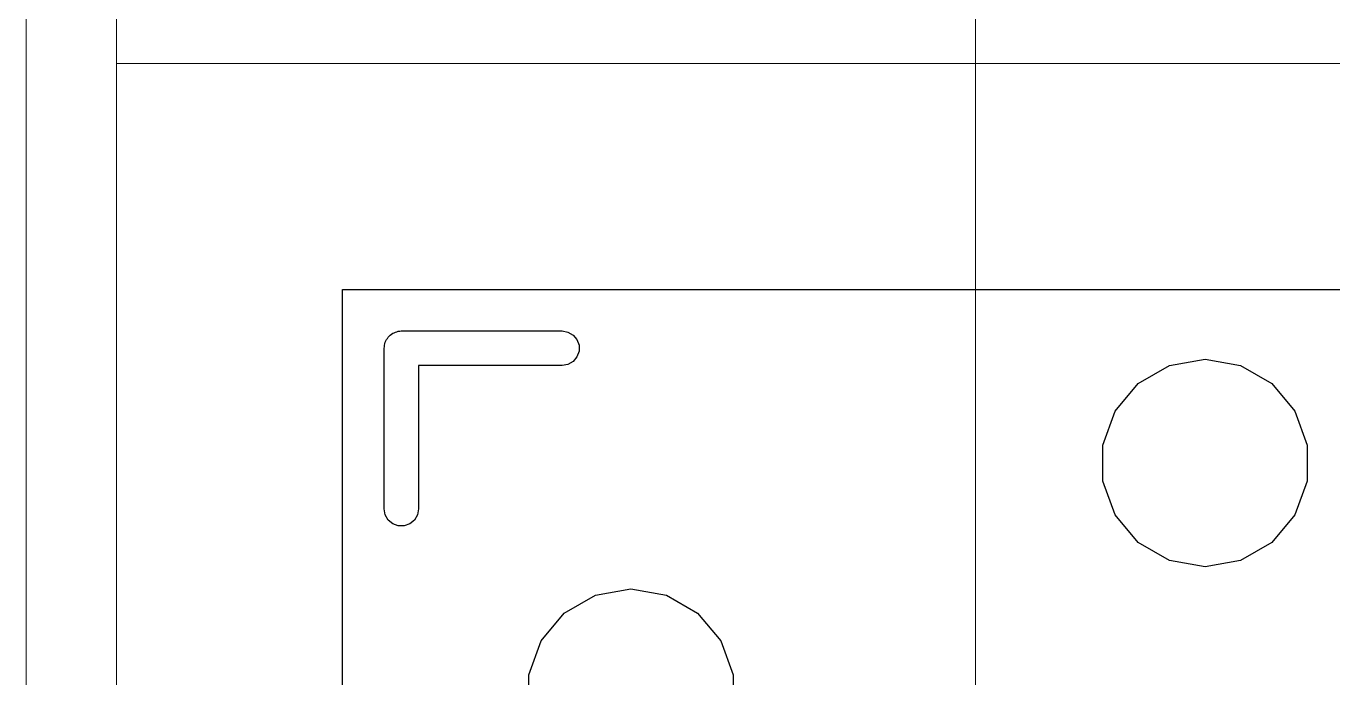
# Model space of a CAD drawing. Header units: millimetres. Extents: x 24 to 200, y 24 to 188.
# Drawn here: x 52.52 to 66.98, y 120.33 to 127.54 of the extents above; entities that cross this region are included whole.
import ezdxf

# ---------------------------------------------------------------- set-up
doc = ezdxf.new("R2010")
doc.units = ezdxf.units.MM
for name, color, linetype in [('3_SwitchPlate', 6, 'Continuous'), ('5_左天板', 1, 'Continuous'), ('6_右天板', 230, 'Continuous'), ('7_PCBサンプル', 7, 'Continuous')]:
    doc.layers.add(name, color=color, linetype=linetype)
doc.layers.add('補助線', color=4, linetype='Continuous', lineweight=5, transparency=0.5)

# ---------------------------------------------------------------- blocks, each defined once
blk = doc.blocks.new('hhskb2-F.SilkS')
at = {"layer": '7_PCBサンプル'}
for p, q in [((43.4681, -62.6013), (43.471, -62.5848)), ((43.471, -62.5848), (43.4793, -62.5704)), ((43.4793, -62.5704), (43.485, -62.5547)), ((43.485, -62.5547), (43.4957, -62.542)), ((43.4957, -62.542), (43.5041, -62.5275)), ((43.5041, -62.5275), (43.5168, -62.5168)), ((43.5168, -62.5168), (43.5275, -62.5041)), ((43.5275, -62.5041), (43.542, -62.4957)), ((43.542, -62.4957), (43.5547, -62.485)), ((43.5547, -62.485), (43.5704, -62.4793)), ((43.5704, -62.4793), (43.5848, -62.471)), ((43.5848, -62.471), (43.6013, -62.4681)), ((43.6013, -62.4681), (43.6169, -62.4624)), ((43.6169, -62.4624), (43.6336, -62.4624)), ((43.6336, -62.4624), (43.65, -62.4595)), ((43.65, -62.4595), (45.428, -62.4595)), ((45.428, -62.4595), (45.4932, -62.471)), ((45.4932, -62.471), (45.5505, -62.5041)), ((45.5505, -62.5041), (45.593, -62.5547)), ((45.593, -62.5547), (45.6156, -62.6169)), ((43.4595, -62.65), (43.4624, -62.6336)), ((43.4595, -64.428), (43.4595, -62.65)), ((43.4624, -62.6169), (43.4681, -62.6013)), ((43.4624, -62.6336), (43.4624, -62.6169)), ((45.6156, -62.6831), (45.593, -62.7452)), ((45.6156, -62.6169), (45.6156, -62.6831)), ((45.428, -62.8405), (43.8405, -62.8405)), ((43.8405, -62.8405), (43.8405, -64.428)), ((45.4932, -62.829), (45.428, -62.8405)), ((45.5505, -62.7959), (45.4932, -62.829)), ((45.593, -62.7452), (45.5505, -62.7959)), ((51.8025, -63.0411), (52.1476, -62.8418)), ((52.1476, -62.8418), (52.54, -62.7726)), ((52.54, -62.7726), (52.9324, -62.8418)), ((52.9324, -62.8418), (53.2775, -63.0411)), ((51.5464, -63.3463), (51.8025, -63.0411)), ((53.2775, -63.0411), (53.5336, -63.3463)), ((51.4101, -63.7208), (51.5464, -63.3463)), ((53.5336, -63.3463), (53.6699, -63.7208)), ((51.4101, -64.1192), (51.4101, -63.7208)), ((53.6699, -63.7208), (53.6699, -64.1192)), ((51.5464, -64.4937), (51.4101, -64.1192)), ((53.6699, -64.1192), (53.5336, -64.4937)), ((43.471, -64.4932), (43.4595, -64.428)), ((43.8405, -64.428), (43.829, -64.4932)), ((43.5041, -64.5505), (43.471, -64.4932)), ((43.5547, -64.593), (43.5041, -64.5505)), ((43.6169, -64.6156), (43.5547, -64.593)), ((43.7452, -64.593), (43.6831, -64.6156)), ((43.7959, -64.5505), (43.7452, -64.593)), ((43.829, -64.4932), (43.7959, -64.5505)), ((51.8025, -64.7989), (51.5464, -64.4937)), ((53.5336, -64.4937), (53.2775, -64.7989)), ((43.6831, -64.6156), (43.6169, -64.6156)), ((52.1476, -64.9982), (51.8025, -64.7989)), ((53.2775, -64.7989), (52.9324, -64.9982)), ((52.54, -65.0674), (52.1476, -64.9982)), ((52.9324, -64.9982), (52.54, -65.0674)), ((45.7976, -65.3818), (46.19, -65.3126)), ((46.19, -65.3126), (46.5824, -65.3818)), ((45.4525, -65.5811), (45.7976, -65.3818)), ((46.5824, -65.3818), (46.9275, -65.5811)), ((45.1964, -65.8863), (45.4525, -65.5811)), ((46.9275, -65.5811), (47.1836, -65.8863)), ((45.0601, -66.2608), (45.1964, -65.8863)), ((47.1836, -65.8863), (47.3199, -66.2608)), ((45.0601, -66.6592), (45.0601, -66.2608)), ((47.3199, -66.2608), (47.3199, -66.6592))]:
    blk.add_line(p, q, dxfattribs=at)

msp = doc.modelspace()

# ---------------------------------------------------------------- linework, layer by layer
at = {"layer": '3_SwitchPlate'}
msp.add_lwpolyline([(56.025, 110.625), (56.025, 124.625), (70.025, 124.625), (70.025, 110.625)], close=True, dxfattribs=at)
at = {"layer": '5_左天板', "lineweight": 5, "transparency": 33554687}
msp.add_lwpolyline([(52.525, 147.125), (52.525, 69.125), (100.025, 69.125), (100.025, 50.125), (168.525, 50.125), (168.525, 147.125)], close=True, dxfattribs=at)
at = {"layer": '6_右天板', "lineweight": 5, "transparency": 33554687}
msp.add_lwpolyline([(110.525, 50.125), (52.525, 50.125), (52.525, 69.125), (52.525, 147.125), (168.525, 147.125), (168.525, 69.125), (121.025, 69.125), (121.025, 50.125), (100.025, 50.125)], dxfattribs=at)
at = {"layer": '7_PCBサンプル', "lineweight": 5, "transparency": 33554687}
for points in [[(53.525, 127.125), (53.525, 146.125), (72.525, 146.125), (72.525, 127.125)], [(53.525, 108.125), (53.525, 127.125), (72.525, 127.125), (72.525, 108.125)]]:
    msp.add_lwpolyline(points, close=True, dxfattribs=at)
at = {"layer": '補助線', "lineweight": 5, "transparency": 33554687}
msp.add_line((52.525, 182.027), (52.525, 33.908), dxfattribs=at)
at = {"layer": '補助線'}
msp.add_line((63.025, 171.2), (63.025, 69.882), dxfattribs=at)

# ---------------------------------------------------------------- block references
msp.add_blockref('hhskb2-F.SilkS', (13.025, 186.625))

doc.saveas('drawing.dxf')
